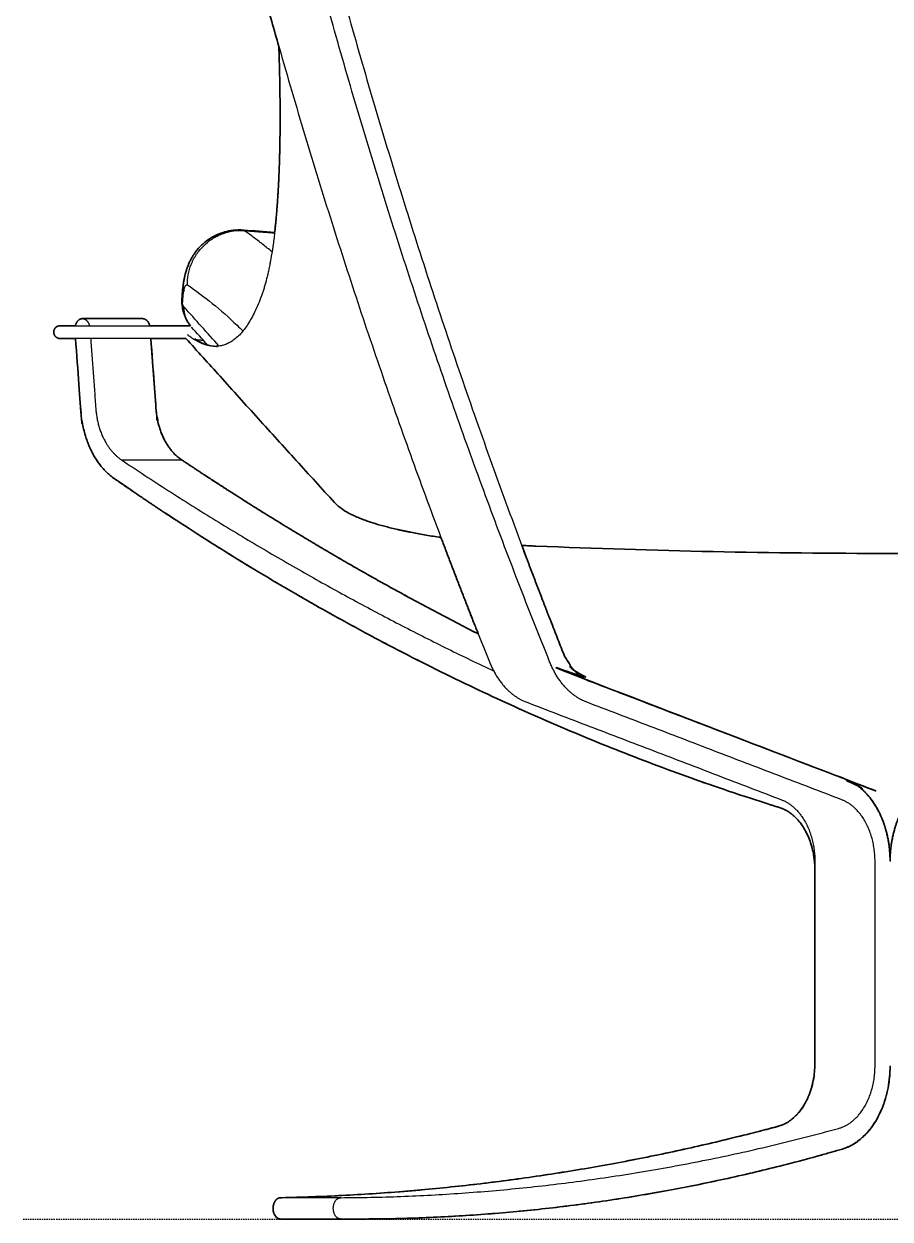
# Model space of a CAD drawing. Header units: millimetres. Extents: x 0 to 1845, y -1231 to 1016.
# Drawn here: x 0 to 407, y -1231 to -670 of the extents above; entities that cross this region are included whole.
import ezdxf

# ---------------------------------------------------------------- set-up
doc = ezdxf.new("R2010")
doc.units = ezdxf.units.MM
doc.linetypes.add('Dots', pattern=[1, 0, -1])
doc.layers.add('Blocks', color=7, linetype='Continuous')
for name, color, linetype, lineweight, true_color in [('Blocks$Inner', 7, 'Continuous', 25, 0x007f00), ('Blocks$Outline', 7, 'Continuous', 35, 0xff3f3f), ('Groud', 7, 'Dots', 25, 0x243775)]:
    doc.layers.add(name, color=color, linetype=linetype, lineweight=lineweight, true_color=true_color)

# ---------------------------------------------------------------- blocks, each defined once
blk = doc.blocks.new('Falcon Lounge Chair Back')
at = {"layer": 'Blocks$Inner'}
for points, weights in [([(68.06, 955.6), (124.45, 591.81), (253.07, 266.84)], [0.998740521402, 0.941171351182, 0.906429337483]), ([(32.87, 953.73), (87.65, 587.22), (218.77, 261.72)], [0.903060805083, 0.938317354638, 0.998681745094]), ([(247.05, 261.72), (115.93, 587.22), (61.15, 953.73)], [0.998681745094, 0.938317354638, 0.903060805083]), ([(103.45, 464.36), (110.63, 463.8), (117.81, 463.26)], [1, 0.999962762486, 0.999929059373]), ([(111.95, 434.62), (103.18, 409.96), (89.96, 409.96)], [0.877582280097, 0.858301132808, 0.85449147207]), ([(27.51, 422.98), (30.01, 422.98), (30.84, 419.65)], [1, 0.786279369451, 0.927299150688]), ([(55.79, 422.98), (58.29, 422.98), (59.13, 419.65)], [1, 0.786279369452, 0.927299150688]), ([(89.96, 409.96), (83.84, 409.96), (76.9, 415.34)], [0.85449147207, 0.852737156229, 0.854263604528]), ([(80.28, 413.65), (85.92, 409.96), (90.99, 409.96)], [0.853835715211, 0.85303876112, 0.85449147207]), ([(81.4, 413.11), (82.83, 412.99), (84.27, 412.87)], [0.967912390037, 0.968043294422, 0.968174348651]), ([(42.42, 347.88), (28.35, 357.64), (26.75, 379.69)], [1, 0.874722035507, 1]), ([(33.78, 380.7), (35.01, 363.88), (45.82, 356.65)], [1, 0.871120540027, 1]), ([(74.1, 356.65), (63.29, 363.88), (62.07, 380.7)], [1, 0.871120540027, 1]), ([(45.82, 356.65), (131.17, 299.62), (220.74, 257.48)], [0.925772739511, 0.942280954807, 0.962562690306]), ([(213.52, 274.85), (142.42, 311), (74.1, 356.65)], [0.954505653317, 0.938939025718, 0.925772739511]), ([(355.01, 193.31), (192.14, 243.98), (42.42, 347.88)], [0.917915581572, 0.949301655288, 0.995993075332]), ([(253.07, 266.84), (257.43, 255.83), (266.05, 252.53)], [1, 0.921756045779, 1]), ([(218.77, 261.72), (224.59, 247.26), (235.95, 242.91)], [1, 0.923265466734, 1]), ([(264.24, 242.91), (252.88, 247.26), (247.05, 261.72)], [1, 0.923265466734, 1]), ([(386.12, 206.61), (407.02, 198.62), (407.02, 168)], [1, 0.794050295972, 1]), ([(356, 196.96), (371.67, 190.96), (371.67, 168)], [1, 0.794130039657, 1]), ([(399.95, 168), (399.95, 190.96), (384.28, 196.96)], [1, 0.794130039657, 1]), ([(371.67, 164.01), (371.67, 188.12), (355.01, 193.31)], [1, 0.779377256834, 1]), ([(354.39, 43.53), (371.67, 48.15), (371.67, 73.01)], [1, 0.770006991575, 1]), ([(382.79, 42.55), (399.95, 47.27), (399.95, 72)], [1, 0.771658132522, 1]), ([(407.02, 72), (407.02, 39.39), (384.44, 32.82)], [1, 0.775111628207, 1]), ([(121.02, 10.01), (238.72, 12.59), (354.39, 43.53)], [0.93630332333, 0.962034366869, 0.995766463456]), ([(148.91, 10.01), (266.93, 10.68), (382.79, 42.55)], [0.995363824119, 0.958522856016, 0.931252812259]), ([(384.44, 32.82), (271.58, -0.03), (156.35, -0.03)], [0.994871960185, 0.955285131955, 0.926787553877]), ([(121.16, 10.01), (120.89, 10.01), (120.63, 10.01)], [0.995189383546, 0.995276576994, 0.995363824119]), ([(135.52, 0), (131.79, -0.03), (128.07, -0.03)], [0.928587929659, 0.927682276231, 0.926787553877]), ([(156.35, -0.03), (152.63, -0.03), (148.9, 0)], [0.926787553877, 0.925894555727, 0.925012446562]), ([(128.07, -0.03), (124.34, -0.03), (120.62, 0)], [0.926787553877, 0.925894555727, 0.925012446562])]:
    blk.add_rational_spline(points, weights, degree=2, dxfattribs=at)
for points, weights, degree, knots in [([(119.78, 550.86), (120.39, 533.25), (120.39, 517.67), (120.39, 458.32), (111.95, 434.62)], [0.955208678214, 0.975565980928, 1, 0.912874123863, 0.877582280097], 2, [3.0105522, 3.0105522, 3.0105522, 3.1415927, 3.1415927, 3.6088517, 3.6088517, 3.6088517]), ([(24.18, 419.65), (24.41, 420.59), (24.88, 421.33), (25.94, 422.98), (27.51, 422.98)], [0.957015195813, 0.959343495353, 1, 0.913747520111, 1], 2, [2.211708, 2.211708, 2.211708, 4.18382, 4.18382, 8.367639, 8.367639, 8.367639]), ([(14.01, 416.65), (14.01, 417.43), (14.3, 418.18), (14.89, 418.77), (15.18, 419.06), (15.52, 419.29), (16.09, 419.51), (16.27, 419.56), (16.52, 419.61), (16.59, 419.62), (16.77, 419.64), (16.89, 419.65), (17.01, 419.65)], [1.17157287525, 1.05719095842, 1, 1, 1, 1, 1, 1, 1, 1, 1, 1, 1], 3, [637.738961, 637.738961, 637.738961, 637.738961, 640.156193, 640.156193, 640.156193, 641.390991, 641.390991, 641.975463, 641.975463, 642.162993, 642.162993, 642.522099, 642.522099, 642.522099, 642.522099]), ([(17.01, 413.65), (17.01, 413.65), (16.99, 413.65), (16.98, 413.65), (16.97, 413.65), (16.95, 413.65), (16.93, 413.65), (16.89, 413.65), (16.86, 413.65), (16.77, 413.66), (16.71, 413.66), (16.59, 413.68), (16.52, 413.69), (16.27, 413.73), (16.09, 413.79), (15.52, 414.01), (15.18, 414.24), (14.89, 414.53), (14.3, 415.11), (14.01, 415.87), (14.01, 416.65)], [1, 1, 1, 1, 1, 1, 1, 1, 1, 1, 1, 1, 1, 1, 1, 1, 1, 1, 1, 1.05719095842, 1.17157287525], 3, [632.956024, 632.956024, 632.956024, 632.956024, 632.956025, 632.956025, 632.978626, 632.978626, 633.023827, 633.023827, 633.114235, 633.114235, 633.299251, 633.299251, 633.488246, 633.488246, 634.077284, 634.077284, 635.321729, 635.321729, 635.321729, 637.738961, 637.738961, 637.738961, 637.738961]), ([(17.01, 419.65), (17.01, 419.65), (17.03, 419.65), (17.27, 419.65), (19.74, 419.65)], [0.854594264932, 0.853553390593, 0.853553390593, 0.853553390593, 0.972871408709], 2, [642.522099, 642.522099, 642.522099, 643.1724, 643.1724, 650.134953, 650.134953, 650.134953]), ([(47.17, 419.65), (49.82, 419.65), (53.57, 419.65), (57.32, 419.65), (59.97, 419.65)], [1, 0.853553390593, 0.853553390593, 0.853553390593, 1], 2, [688.926098, 688.926098, 688.926098, 696.426, 696.426, 703.925902, 703.925902, 703.925902]), ([(19.74, 413.65), (17.27, 413.65), (17.03, 413.65), (17.01, 413.65), (17.01, 413.65)], [0.972871408709, 0.853553390593, 0.853553390593, 0.853553390593, 0.854594264932], 2, [625.34317, 625.34317, 625.34317, 632.305723, 632.305723, 632.956024, 632.956024, 632.956024]), ([(59.97, 413.65), (57.32, 413.65), (53.57, 413.65), (49.82, 413.65), (47.17, 413.65)], [1, 0.853553390593, 0.853553390593, 0.853553390593, 1], 2, [571.552221, 571.552221, 571.552221, 579.052123, 579.052123, 586.552025, 586.552025, 586.552025]), ([(120.62, 0), (117.13, 0.01), (117.09, 4.94), (117.06, 8.3), (119.25, 9.61)], [0.995570435116, 0.710487008767, 1, 0.782401369785, 0.88939571379], 2, [216.749539, 216.749539, 216.749539, 224.525581, 224.525581, 230.370073, 230.370073, 230.370073]), ([(120.63, 10.01), (117.11, 9.99), (117.1, 5.01), (117.1, 0.03), (120.62, 0)], [1, 0.708985623672, 1, 0.708985623672, 1], 2, [1189.060376, 1189.060376, 1189.060376, 1196.892838, 1196.892838, 1204.725301, 1204.725301, 1204.725301]), ([(148.9, 0), (145.38, 0.03), (145.39, 5.01), (145.39, 9.99), (148.91, 10.01)], [1, 0.708985623672, 1, 0.708985623672, 1], 2, [390.040277, 390.040277, 390.040277, 397.872739, 397.872739, 405.705201, 405.705201, 405.705201])]:
    blk.add_rational_spline(points, weights, degree=degree, knots=knots, dxfattribs=at)
for points, knots in [([(74.26, 432.27), (74.27, 432.33), (74.27, 432.4), (74.27, 432.46), (74.29, 432.7), (74.3, 432.93), (74.31, 433.17), (74.34, 433.64), (74.37, 434.1), (74.4, 434.57), (74.42, 434.81), (74.44, 435.06), (74.46, 435.3), (74.48, 435.55), (74.5, 435.79), (74.53, 436.03), (74.54, 436.16), (74.55, 436.28), (74.56, 436.4), (74.57, 436.53), (74.59, 436.65), (74.6, 436.77), (74.61, 436.9), (74.63, 437.02), (74.64, 437.14), (74.65, 437.27), (74.67, 437.39), (74.68, 437.52), (74.74, 438.02), (74.8, 438.51), (74.87, 439), (74.94, 439.51), (75.02, 440.02), (75.11, 440.52), (75.15, 440.78), (75.2, 441.04), (75.25, 441.3), (75.3, 441.57), (75.35, 441.84), (75.41, 442.11), (75.44, 442.25), (75.47, 442.39), (75.5, 442.52), (75.53, 442.67), (75.56, 442.81), (75.59, 442.95), (75.62, 443.09), (75.66, 443.24), (75.69, 443.38), (75.73, 443.53), (75.76, 443.68), (75.8, 443.83), (75.96, 444.47), (76.14, 445.1), (76.34, 445.74), (76.48, 446.19), (76.63, 446.63), (76.79, 447.07), (76.9, 447.37), (77.02, 447.67), (77.14, 447.97), (77.31, 448.41), (77.5, 448.84), (77.7, 449.28), (77.93, 449.78), (78.18, 450.28), (78.44, 450.78), (78.75, 451.36), (79.08, 451.93), (79.43, 452.5), (79.47, 452.55), (79.5, 452.61), (79.59, 452.75), (79.66, 452.85), (79.73, 452.96), (80.06, 453.47), (80.42, 453.98), (80.8, 454.47), (81.63, 455.57), (82.56, 456.61), (83.57, 457.58), (84.18, 458.15), (84.81, 458.71), (85.48, 459.23), (86.33, 459.9), (87.23, 460.51), (88.17, 461.07), (89.75, 462.01), (91.45, 462.79), (93.21, 463.37), (93.49, 463.46), (93.78, 463.55), (94.15, 463.66), (94.23, 463.68), (94.31, 463.71), (95.62, 464.07), (96.96, 464.34), (99.92, 464.67), (101.56, 464.71), (103.17, 464.58)], [1.096671, 1.096671, 1.096671, 1.096671, 1.303639, 1.303639, 1.303639, 2.052002, 2.052002, 2.052002, 3.561987, 3.561987, 3.561987, 4.365711, 4.365711, 4.365711, 5.180106, 5.180106, 5.180106, 5.592104, 5.592104, 5.592104, 6.007825, 6.007825, 6.007825, 6.427004, 6.427004, 6.427004, 6.848367, 6.848367, 6.848367, 8.557321, 8.557321, 8.557321, 10.327244, 10.327244, 10.327244, 11.246896, 11.246896, 11.246896, 12.198424, 12.198424, 12.198424, 12.688509, 12.688509, 12.688509, 13.190034, 13.190034, 13.190034, 13.704151, 13.704151, 13.704151, 14.230536, 14.230536, 14.230536, 16.482346, 16.482346, 16.482346, 18.038447, 18.038447, 18.038447, 19.088944, 19.088944, 19.088944, 20.620613, 20.620613, 20.620613, 22.382645, 22.382645, 22.382645, 24.449763, 24.449763, 24.449763, 24.621222, 24.621222, 25.014662, 25.014662, 25.014662, 26.925417, 26.925417, 26.925417, 31.166814, 31.166814, 31.166814, 33.721239, 33.721239, 33.721239, 37.017438, 37.017438, 37.017438, 42.612357, 42.612357, 42.612357, 43.512909, 43.512909, 43.773614, 43.773614, 43.773614, 47.880762, 47.880762, 52.779129, 52.779129, 52.779129, 52.779129]), ([(76.81, 438.85), (76.78, 441.9), (77.61, 446.92), (80.96, 453.31), (84.52, 457.56), (88.91, 460.93), (95.41, 463.98), (100.42, 464.55), (103.45, 464.36)], [-1, -1, -1, -1, -0.75, -0.625, -0.5, -0.375, -0.25, 0, 0, 0, 0]), ([(116.6, 454.33), (115.12, 455.57), (112.19, 457.96), (107.8, 461.3), (104.9, 463.37), (103.45, 464.36)], [-0.3575475, -0.3575475, -0.3575475, -0.3575475, -0.2368835, -0.1184418, 0, 0, 0, 0]), ([(76.81, 438.85), (84.6, 433.59), (93.31, 426.51), (102.03, 418.1), (102.95, 417.2)], [1, 1, 1, 1, 1.3333333, 1.3727558, 1.3727558, 1.3727558, 1.3727558]), ([(75.24, 436.25), (75.06, 435.79), (74.9, 435.35), (74.56, 434.26), (74.42, 433.63), (74.3, 432.78), (74.28, 432.52), (74.26, 432.27)], [-0.2280248, -0.2280248, -0.2280248, -0.2280248, -0.1875568, -0.1875568, -0.1250279, -0.1250279, -0.0967371, -0.0967371, -0.0967371, -0.0967371]), ([(74.91, 426.36), (74.79, 426.8), (74.68, 427.25), (74.59, 427.7), (74.51, 428.12), (74.44, 428.55), (74.39, 428.98), (74.34, 429.37), (74.3, 429.77), (74.27, 430.17), (74.25, 430.54), (74.24, 430.91), (74.24, 431.28), (74.24, 431.46), (74.24, 431.63), (74.24, 431.8), (74.25, 431.95), (74.25, 432.1), (74.26, 432.24)], [9.243612, 9.243612, 9.243612, 9.243612, 10.658891, 10.658891, 10.658891, 11.985126, 11.985126, 11.985126, 13.219646, 13.219646, 13.219646, 14.365479, 14.365479, 14.365479, 14.908356, 14.908356, 14.908356, 15.363511, 15.363511, 15.363511, 15.363511]), ([(74.56, 430), (74.39, 430.47), (74.3, 430.97), (74.25, 431.75), (74.25, 432.01), (74.26, 432.27)], [0.00000004, 0.00000004, 0.00000004, 0.00000004, 0.06059461, 0.06059461, 0.08909007, 0.08909007, 0.08909007, 0.08909007]), ([(78.24, 419.65), (77.34, 420.79), (75.7, 423.73), (75.19, 426.87), (75.2, 428.54)], [729.7639355, 729.7639355, 729.7639355, 729.7639355, 729.9562788, 730.2062788, 730.2062788, 730.2062788, 730.2062788]), ([(75.91, 424.01), (75.64, 424.47), (75.42, 424.94), (75.11, 425.73), (75, 426.04), (74.91, 426.36)], [-0.3283436, -0.3283436, -0.3283436, -0.3283436, -0.25, -0.25, -0.1986332, -0.1986332, -0.1986332, -0.1986332]), ([(78.23, 419.65), (78.04, 419.89), (77.86, 420.13), (77.68, 420.38), (77.4, 420.78), (77.14, 421.19), (76.89, 421.61), (76.69, 421.95), (76.5, 422.3), (76.33, 422.65), (76.18, 422.95), (76.04, 423.24), (75.91, 423.54), (75.79, 423.8), (75.69, 424.06), (75.59, 424.33), (75.57, 424.36), (75.56, 424.4), (75.54, 424.44), (75.47, 424.64), (75.39, 424.84), (75.32, 425.04), (75.25, 425.27), (75.17, 425.49), (75.1, 425.72), (75.04, 425.93), (74.97, 426.14), (74.91, 426.36)], [0.933713, 0.933713, 0.933713, 0.933713, 1.886553, 1.886553, 1.886553, 3.419002, 3.419002, 3.419002, 4.689404, 4.689404, 4.689404, 5.774646, 5.774646, 5.774646, 6.737195, 6.737195, 6.737195, 6.877854, 6.877854, 6.877854, 7.62066, 7.62066, 7.62066, 8.451353, 8.451353, 8.451353, 9.243612, 9.243612, 9.243612, 9.243612]), ([(145.94, 336.62), (139.97, 343.16), (133.99, 349.73), (128.01, 356.31), (122.04, 362.88), (116.07, 369.46), (110.09, 376.06), (104.12, 382.65), (98.15, 389.26), (92.17, 395.88), (86.84, 401.79), (81.5, 407.71), (76.16, 413.65)], [128.877696, 128.877696, 128.877696, 128.877696, 236.819496, 236.819496, 236.819496, 344.66152, 344.66152, 344.66152, 452.401534, 452.401534, 452.401534, 548.657163, 548.657163, 548.657163, 548.657163]), ([(195.98, 320.17), (195.64, 320.22), (195.29, 320.27), (194.95, 320.32), (192.64, 320.67), (190.38, 321.03), (188.18, 321.41), (185.97, 321.8), (183.82, 322.2), (181.74, 322.61), (181.22, 322.71), (180.7, 322.82), (180.18, 322.92), (179.67, 323.03), (179.15, 323.14), (178.65, 323.24), (178.14, 323.35), (177.64, 323.46), (177.14, 323.57), (176.64, 323.68), (176.15, 323.79), (175.67, 323.9), (174.7, 324.12), (173.74, 324.35), (172.81, 324.58), (171.88, 324.81), (170.97, 325.04), (170.08, 325.27), (168.3, 325.74), (166.6, 326.22), (164.98, 326.72), (163.56, 327.16), (162.21, 327.6), (160.93, 328.05), (160.71, 328.13), (160.51, 328.2), (160.34, 328.26), (159.97, 328.4), (159.6, 328.53), (159.25, 328.67), (158.89, 328.8), (158.53, 328.94), (158.18, 329.08), (157.83, 329.22), (157.49, 329.36), (157.15, 329.5), (156.81, 329.64), (156.48, 329.78), (156.15, 329.93), (155.49, 330.21), (154.86, 330.51), (154.24, 330.81), (153.61, 331.11), (153.01, 331.42), (152.42, 331.74), (151.24, 332.39), (150.1, 333.1), (149.04, 333.87), (148.43, 334.31), (147.84, 334.79), (147.27, 335.3), (146.82, 335.71), (146.37, 336.14), (145.94, 336.62)], [46.801793, 46.801793, 46.801793, 46.801793, 47.964692, 47.964692, 47.964692, 55.874064, 55.874064, 55.874064, 63.818227, 63.818227, 63.818227, 65.817264, 65.817264, 65.817264, 67.823158, 67.823158, 67.823158, 69.829066, 69.829066, 69.829066, 71.829429, 71.829429, 71.829429, 75.818237, 75.818237, 75.818237, 79.798238, 79.798238, 79.798238, 87.768993, 87.768993, 87.768993, 94.742709, 94.742709, 94.742709, 95.812921, 95.812921, 95.812921, 97.844391, 97.844391, 97.844391, 99.878896, 99.878896, 99.878896, 101.910148, 101.910148, 101.910148, 103.939767, 103.939767, 103.939767, 108.000715, 108.000715, 108.000715, 112.075045, 112.075045, 112.075045, 120.330877, 120.330877, 120.330877, 125.087807, 125.087807, 125.087807, 128.877696, 128.877696, 128.877696, 128.877696]), ([(240.61, 316.12), (239.28, 316.17), (237.95, 316.23), (236.62, 316.3), (235.73, 316.34), (234.84, 316.39), (233.96, 316.44)], [682.721093, 682.721093, 682.721093, 682.721093, 686.709009, 686.709009, 686.709009, 689.381502, 689.381502, 689.381502, 689.381502]), ([(573.55, 316.12), (545.82, 314.97), (518.08, 314.11), (490.33, 313.54), (462.58, 312.97), (434.83, 312.68), (407.08, 312.68), (379.32, 312.68), (351.57, 312.97), (323.82, 313.54), (296.07, 314.11), (268.33, 314.97), (240.61, 316.12)], [129.103172, 129.103172, 129.103172, 129.103172, 212.365487, 212.365487, 212.365487, 295.62731, 295.62731, 295.62731, 378.889132, 378.889132, 378.889132, 462.151447, 462.151447, 462.151447, 462.151447])]:
    blk.add_open_spline(points, degree=3, knots=knots, dxfattribs=at)
for points, degree in [([(103.17, 464.58), (108.06, 464.2), (112.95, 463.83), (117.83, 463.46)], 3), ([(103.45, 464.36), (103.36, 464.5), (103.27, 464.57), (103.17, 464.58)], 3), ([(74.56, 430), (74.73, 433.17), (75.27, 437.82), (76.23, 439.07), (76.81, 438.85)], 3), ([(74.26, 432.27), (74.27, 432.57), (74.31, 432.87), (74.35, 433.19)], 3), ([(74.56, 430), (74.33, 430.66), (74.22, 431.41), (74.26, 432.27)], 3), ([(74.91, 426.36), (74.57, 427.58), (74.47, 428.82), (74.56, 430)], 3), ([(75.2, 428.54), (75.09, 428.66), (74.87, 429.03), (74.66, 429.64), (74.56, 430)], 3), ([(91.73, 410.08), (86.22, 416.22), (80.71, 422.37), (75.2, 428.54)], 3), ([(27.51, 422.98), (55.79, 422.98)], 1), ([(19.74, 419.65), (47.17, 419.65)], 1), ([(59.97, 419.65), (78.24, 419.65)], 1), ([(86.15, 410.76), (83.71, 413.49), (81.26, 416.22), (78.82, 418.96)], 3), ([(47.17, 413.65), (19.74, 413.65)], 1), ([(26.75, 379.69), (24.27, 413.65)], 1), ([(31.38, 413.65), (33.78, 380.7)], 1), ([(62.07, 380.7), (59.66, 413.65)], 1), ([(76.16, 413.65), (59.97, 413.65)], 1), ([(81.08, 413.14), (81.18, 413.13), (81.29, 413.12), (81.4, 413.11)], 3), ([(81.4, 413.11), (81.5, 413), (81.6, 412.89), (81.7, 412.78)], 3), ([(90.99, 409.96), (89.96, 409.96)], 1), ([(45.82, 356.65), (74.1, 356.65)], 1), ([(233.9, 316.59), (236.13, 316.47), (238.36, 316.36), (240.59, 316.27)], 3), ([(240.59, 316.27), (268.32, 315.13), (323.81, 313.41), (407.08, 312.55), (490.34, 313.41), (545.83, 315.13), (573.56, 316.27)], 3), ([(240.63, 316.27), (240.62, 316.17), (240.61, 316.12), (240.61, 316.12)], 3), ([(266.05, 252.53), (386.12, 206.61)], 1), ([(235.95, 242.91), (356, 196.96)], 1), ([(384.28, 196.96), (264.24, 242.91)], 1), ([(371.67, 168), (371.67, 72)], 1), ([(399.95, 72), (399.95, 168)], 1), ([(148.91, 10.01), (120.63, 10.01)], 1), ([(120.62, 0), (135.52, 0)], 1), ([(156.35, -0.03), (128.07, -0.03)], 1)]:
    blk.add_open_spline(points, degree=degree, dxfattribs=at)
at = {"layer": 'Blocks$Outline'}
for points, weights, degree in [([(32.87, 953.73), (63.78, 746.88), (119.78, 550.86)], [0.903060805083, 0.922625752952, 0.949922617123], 2), ([(59.66, 413.65), (59.77, 413.65), (59.87, 413.65), (59.97, 413.65)], [0.981502653377, 0.987460377653, 0.993626159861, 1], 3), ([(195.98, 320.17), (204.58, 297.38), (213.52, 274.85)], [0.987521859051, 0.991748672946, 0.99610884625], 2), ([(128.07, -0.03), (128.69, -0.03), (129.31, -0.03)], [0.926787553877, 0.926936708063, 0.927086166028], 2)]:
    blk.add_rational_spline(points, weights, degree=degree, dxfattribs=at)
for points, weights, degree, knots in [([(119.78, 550.86), (120.39, 533.25), (120.39, 517.67), (120.39, 485.58), (117.83, 463.46)], [0.955208678214, 0.975565980928, 1, 0.950923793186, 0.918293676076], 2, [3.0105522, 3.0105522, 3.0105522, 3.1415927, 3.1415927, 3.40479, 3.40479, 3.40479]), ([(27.57, 422.98), (27.54, 422.98), (27.51, 422.98), (25.94, 422.98), (24.88, 421.33), (24.41, 420.59), (24.18, 419.65)], [0.993408821364, 0.996661120515, 1, 0.913747520111, 1, 0.959343495353, 0.957015195813], 2, [-8.462824, -8.462824, -8.462824, -8.367653, -8.367653, -4.183824, -4.183824, -2.211708, -2.211708, -2.211708]), ([(59.13, 419.65), (58.29, 422.98), (55.79, 422.98), (41.68, 422.98), (27.57, 422.98)], [0.927299150688, 0.786279369452, 1, 1, 1], 2, [-51.33187, -51.33187, -51.33187, -45.240016, -45.240016, -5.327165, -5.327165, -5.327165]), ([(19.69, 419.65), (18.15, 419.65), (17.19, 419.65), (17.03, 419.65), (17.02, 419.65), (17.01, 419.65), (17.01, 419.65), (16.89, 419.65), (16.77, 419.64), (16.59, 419.62), (16.52, 419.61), (16.27, 419.56), (16.09, 419.51), (15.52, 419.29), (15.18, 419.06), (14.89, 418.77), (14.3, 418.18), (14.01, 417.43), (14.01, 416.65)], [1.1353673954, 1.04431048189, 0.99878202513, 0.99878202513, 0.99878202513, 0.999188016753, 1, 1, 1, 1, 1, 1, 1, 1, 1, 1, 1, 1.05719095842, 1.17157287525], 3, [-17.10286, -17.10286, -17.10286, -17.10286, -10.216376, -10.216376, -10.216376, -9.566075, -9.566075, -9.566075, -9.206969, -9.206969, -9.019439, -9.019439, -8.434967, -8.434967, -7.200169, -7.200169, -7.200169, -4.782937, -4.782937, -4.782937, -4.782937]), ([(14.01, 416.65), (14.01, 415.87), (14.3, 415.11), (14.89, 414.53), (15.18, 414.24), (15.52, 414.01), (16.09, 413.79), (16.27, 413.73), (16.52, 413.69), (16.59, 413.68), (16.71, 413.66), (16.77, 413.66), (16.86, 413.65), (16.89, 413.65), (16.93, 413.65), (16.95, 413.65), (16.97, 413.65), (16.98, 413.65), (16.99, 413.65), (17.01, 413.65), (17.01, 413.65), (17.01, 413.65), (17.02, 413.65), (17.03, 413.65), (17.19, 413.65), (18.17, 413.65), (19.74, 413.65)], [1.00007859381, 0.902439847672, 0.853620474604, 0.853620474604, 0.853620474604, 0.853620474604, 0.853620474604, 0.853620474604, 0.853620474604, 0.853620474604, 0.853620474604, 0.853620474604, 0.853620474604, 0.853620474604, 0.853620474604, 0.853620474604, 0.853620474604, 0.853620474604, 0.853620474604, 0.853620474604, 0.853620474604, 0.852927349079, 0.852580786317, 0.852580786317, 0.852580786317, 0.892308138985, 0.971762844321], 3, [24.971839, 24.971839, 24.971839, 24.971839, 27.389071, 27.389071, 27.389071, 28.633516, 28.633516, 29.222554, 29.222554, 29.411549, 29.411549, 29.596565, 29.596565, 29.686973, 29.686973, 29.732174, 29.732174, 29.754775, 29.754775, 29.754776, 29.754776, 29.754776, 30.405077, 30.405077, 30.405077, 37.367629, 37.367629, 37.367629, 37.367629]), ([(24.18, 419.65), (21.96, 419.65), (19.74, 419.65), (19.71, 419.65), (19.69, 419.65)], [1, 1, 1, 0.995424663436, 0.990992271149], 2, [-49.080875, -49.080875, -49.080875, -42.801958, -42.801958, -42.794147, -42.794147, -42.794147]), ([(60.02, 419.65), (60, 419.65), (59.98, 419.65), (59.97, 419.65), (59.71, 419.65), (59.43, 419.65), (59.13, 419.65)], [0.990992274034, 0.993947201295, 0.996949776617, 1, 0.983265807296, 0.967965754343, 0.954099841143], 3, [572.544409, 572.544409, 572.544409, 572.544409, 572.552219, 572.552219, 572.552219, 573.837722, 573.837722, 573.837722, 573.837722]), ([(24.27, 413.65), (25.51, 396.67), (26.75, 379.69), (28.35, 357.64), (42.42, 347.88), (192.14, 243.98), (355.01, 193.31), (371.67, 188.12), (371.67, 164.01)], [1.08505955812, 1.08505955812, 1.08505955812, 0.949125505325, 1.08505955812, 1.03419276712, 1, 0.779377256834, 1], 2, [-550.648721, -550.648721, -550.648721, -550.536704, -550.536704, -510.061954, -510.061954, -40.627502, -40.627502, 0, 0, 0]), ([(213.52, 274.85), (142.42, 311), (74.1, 356.65), (63.29, 363.88), (62.07, 380.7), (60.87, 397.17), (59.66, 413.65)], [0.954505653317, 0.938939025718, 0.925772739511, 0.806459648785, 0.925772739511, 0.925772739511, 0.925772739511], 2, [257.606261, 257.606261, 257.606261, 466.904465, 466.904465, 497.703471, 497.703471, 497.812151, 497.812151, 497.812151]), ([(407.02, 168.19), (406.92, 198.66), (386.12, 206.61), (326.08, 229.57), (266.05, 252.53), (257.43, 255.83), (253.07, 266.84), (243.32, 291.49), (233.96, 316.44)], [0.906117858303, 0.721388262827, 0.907572405504, 0.907572405504, 0.907572405504, 0.836560351755, 0.907572405504, 0.910120571558, 0.912791382647], 2, [-855.501521, -855.501521, -855.501521, -803.437472, -803.437472, -802.860343, -802.860343, -778.967661, -778.967661, -724.80063, -724.80063, -724.80063]), ([(580.08, 316.43), (570.72, 291.48), (560.97, 266.84), (556.61, 255.83), (548, 252.53), (487.96, 229.57), (427.92, 206.61), (407.12, 198.66), (407.02, 168.19)], [0.778433660644, 0.7819457765, 0.785573108279, 0.724106761957, 0.785573108279, 0.785573108279, 0.785573108279, 0.624416545657, 0.784314072633], 2, [-1731.052848, -1731.052848, -1731.052848, -1671.818584, -1671.818584, -1647.925902, -1647.925902, -1647.348772, -1647.348772, -1595.284726, -1595.284726, -1595.284726]), ([(371.67, 73.01), (371.67, 48.15), (354.39, 43.53), (238.8, 12.61), (121.16, 10.01)], [1.06361618177, 0.818991896318, 1.06361618177, 1.02760762984, 1.00013488031], 2, [-374.430553, -374.430553, -374.430553, -332.9139, -332.9139, -0.946459, -0.946459, -0.946459]), ([(155.42, -0.03), (155.89, -0.03), (156.35, -0.03), (271.58, -0.03), (384.44, 32.82), (406.91, 39.36), (407.02, 71.8)], [0.931340425338, 0.931452454418, 0.931564654516, 0.960209122566, 1, 0.775990087684, 0.998249943927], 2, [-381.1253, -381.1253, -381.1253, -379.851733, -379.851733, -54.712366, -54.712366, -0.213718, -0.213718, -0.213718]), ([(119.25, 9.61), (117.06, 8.3), (117.09, 4.94), (117.13, 0.01), (120.62, 0), (124.34, -0.03), (128.07, -0.03)], [0.826352887291, 0.726960889998, 0.929128079676, 0.660133430091, 0.925012446562, 0.925894555727, 0.926787553877], 2, [-230.370073, -230.370073, -230.370073, -224.525795, -224.525795, -216.74966, -216.74966, -206.560994, -206.560994, -206.560994]), ([(121.16, 10.01), (120.89, 10.01), (120.63, 10.01), (119.91, 10), (119.25, 9.61), (119.25, 9.61)], [1.06724779101, 1.06734127827, 1.06743482306, 0.985331822712, 0.946623797084, 0.946618521609], 2, [1188.272306, 1188.272306, 1188.272306, 1189.060454, 1189.060454, 1191.130807, 1191.131089, 1191.131089, 1191.131089])]:
    blk.add_rational_spline(points, weights, degree=degree, knots=knots, dxfattribs=at)
for points, knots in [([(117.83, 463.46), (112.95, 463.83), (108.06, 464.2), (103.17, 464.58), (103.17, 464.58), (101.56, 464.71), (99.92, 464.67), (96.96, 464.34), (95.62, 464.07), (94.31, 463.71), (94.23, 463.68), (94.15, 463.66), (93.78, 463.55), (93.49, 463.46), (93.21, 463.37), (91.45, 462.79), (89.75, 462.01), (88.17, 461.07), (87.23, 460.51), (86.33, 459.9), (85.48, 459.23), (84.81, 458.71), (84.18, 458.15), (83.57, 457.58), (82.56, 456.61), (81.63, 455.57), (80.8, 454.47), (80.42, 453.98), (80.06, 453.47), (79.73, 452.96), (79.66, 452.85), (79.59, 452.75), (79.5, 452.61), (79.47, 452.55), (79.43, 452.5), (79.08, 451.93), (78.75, 451.36), (78.44, 450.78), (78.18, 450.28), (77.93, 449.78), (77.7, 449.28), (77.5, 448.84), (77.31, 448.41), (77.14, 447.97), (77.02, 447.67), (76.9, 447.37), (76.79, 447.07), (76.63, 446.63), (76.48, 446.19), (76.34, 445.74), (76.14, 445.1), (75.96, 444.47), (75.8, 443.83), (75.76, 443.68), (75.73, 443.53), (75.69, 443.38), (75.66, 443.24), (75.62, 443.09), (75.59, 442.95), (75.56, 442.81), (75.53, 442.67), (75.5, 442.52), (75.47, 442.39), (75.44, 442.25), (75.41, 442.11), (75.35, 441.84), (75.3, 441.57), (75.25, 441.3), (75.2, 441.04), (75.15, 440.78), (75.11, 440.52), (75.02, 440.02), (74.94, 439.51), (74.87, 439), (74.8, 438.51), (74.74, 438.02), (74.68, 437.52), (74.67, 437.39), (74.65, 437.27), (74.64, 437.14), (74.63, 437.02), (74.61, 436.9), (74.6, 436.77), (74.59, 436.65), (74.57, 436.53), (74.56, 436.4), (74.55, 436.28), (74.54, 436.16), (74.53, 436.03), (74.5, 435.79), (74.48, 435.55), (74.46, 435.3), (74.44, 435.06), (74.42, 434.81), (74.4, 434.57), (74.37, 434.1), (74.34, 433.64), (74.31, 433.17), (74.3, 432.96), (74.29, 432.76), (74.28, 432.55)], [-67.544074, -67.544074, -67.544074, -67.544074, -52.779229, -52.779129, -52.779129, -52.779129, -47.880762, -47.880762, -43.773614, -43.773614, -43.773614, -43.512909, -43.512909, -42.612357, -42.612357, -42.612357, -37.017438, -37.017438, -37.017438, -33.721239, -33.721239, -33.721239, -31.166814, -31.166814, -31.166814, -26.925417, -26.925417, -26.925417, -25.014662, -25.014662, -25.014662, -24.621222, -24.621222, -24.449763, -24.449763, -24.449763, -22.382645, -22.382645, -22.382645, -20.620613, -20.620613, -20.620613, -19.088944, -19.088944, -19.088944, -18.038447, -18.038447, -18.038447, -16.482346, -16.482346, -16.482346, -14.230536, -14.230536, -14.230536, -13.704151, -13.704151, -13.704151, -13.190034, -13.190034, -13.190034, -12.688509, -12.688509, -12.688509, -12.198424, -12.198424, -12.198424, -11.246896, -11.246896, -11.246896, -10.327244, -10.327244, -10.327244, -8.557321, -8.557321, -8.557321, -6.848367, -6.848367, -6.848367, -6.427004, -6.427004, -6.427004, -6.007825, -6.007825, -6.007825, -5.592104, -5.592104, -5.592104, -5.180106, -5.180106, -5.180106, -4.365711, -4.365711, -4.365711, -3.561987, -3.561987, -3.561987, -2.052002, -2.052002, -2.052002, -1.400763, -1.400763, -1.400763, -1.400763]), ([(74.28, 432.55), (74.27, 432.46), (74.26, 432.37), (74.26, 432.27), (74.26, 432.26), (74.26, 432.22), (74.26, 432.17), (74.25, 432.13)], [-0.09917996, -0.09917996, -0.09917996, -0.09917996, -0.08909002, -0.08909002, -0.08909002, -0.08802832, -0.0840498, -0.0840498, -0.0840498, -0.0840498]), ([(74.25, 432.13), (74.25, 432.02), (74.25, 431.91), (74.24, 431.8), (74.24, 431.63), (74.24, 431.46), (74.24, 431.28), (74.24, 430.91), (74.25, 430.54), (74.27, 430.17), (74.3, 429.77), (74.34, 429.37), (74.39, 428.98), (74.44, 428.55), (74.51, 428.12), (74.59, 427.7), (74.67, 427.31), (74.76, 426.91), (74.87, 426.53)], [-15.249728, -15.249728, -15.249728, -15.249728, -14.908356, -14.908356, -14.908356, -14.365479, -14.365479, -14.365479, -13.219646, -13.219646, -13.219646, -11.985126, -11.985126, -11.985126, -10.658891, -10.658891, -10.658891, -9.420519, -9.420519, -9.420519, -9.420519]), ([(74.87, 426.53), (74.88, 426.47), (74.9, 426.41), (74.91, 426.36), (74.93, 426.32), (74.94, 426.28), (74.95, 426.24)], [0.18956196, 0.18956196, 0.18956196, 0.18956196, 0.19857357, 0.19857357, 0.19857357, 0.20499735, 0.20499735, 0.20499735, 0.20499735]), ([(74.95, 426.24), (75, 426.07), (75.05, 425.89), (75.1, 425.72), (75.17, 425.49), (75.25, 425.27), (75.32, 425.04), (75.39, 424.84), (75.47, 424.64), (75.54, 424.44), (75.56, 424.4), (75.57, 424.36), (75.59, 424.33), (75.69, 424.06), (75.79, 423.8), (75.91, 423.54), (76.04, 423.24), (76.18, 422.95), (76.33, 422.65), (76.5, 422.3), (76.69, 421.95), (76.89, 421.61), (77.14, 421.19), (77.4, 420.78), (77.68, 420.38), (77.86, 420.13), (78.04, 419.89), (78.23, 419.65)], [-9.097147, -9.097147, -9.097147, -9.097147, -8.451353, -8.451353, -8.451353, -7.62066, -7.62066, -7.62066, -6.877854, -6.877854, -6.877854, -6.737195, -6.737195, -6.737195, -5.774646, -5.774646, -5.774646, -4.689404, -4.689404, -4.689404, -3.419002, -3.419002, -3.419002, -1.886553, -1.886553, -1.886553, -0.933713, -0.933713, -0.933713, -0.933713]), ([(59.97, 413.65), (65.37, 413.65), (70.76, 413.65), (76.16, 413.65), (81.5, 407.71), (86.84, 401.79), (92.17, 395.88), (98.15, 389.26), (104.12, 382.65), (110.09, 376.06), (116.07, 369.46), (122.04, 362.88), (128.01, 356.31), (133.99, 349.73), (139.97, 343.16), (145.94, 336.62), (145.94, 336.62), (146.37, 336.14), (146.82, 335.71), (147.27, 335.3), (147.84, 334.79), (148.43, 334.31), (149.04, 333.87), (150.1, 333.1), (151.24, 332.39), (152.42, 331.74), (153.01, 331.42), (153.61, 331.11), (154.24, 330.81), (154.86, 330.51), (155.49, 330.21), (156.15, 329.93), (156.48, 329.78), (156.81, 329.64), (157.15, 329.5), (157.49, 329.36), (157.83, 329.22), (158.18, 329.08), (158.53, 328.94), (158.89, 328.8), (159.25, 328.67), (159.6, 328.53), (159.97, 328.4), (160.34, 328.26), (160.51, 328.2), (160.71, 328.13), (160.93, 328.05), (162.21, 327.6), (163.56, 327.16), (164.98, 326.72), (166.6, 326.22), (168.3, 325.74), (170.08, 325.27), (170.97, 325.04), (171.88, 324.81), (172.81, 324.58), (173.74, 324.35), (174.7, 324.12), (175.67, 323.9), (176.15, 323.79), (176.64, 323.68), (177.14, 323.57), (177.64, 323.46), (178.14, 323.35), (178.65, 323.24), (179.15, 323.14), (179.67, 323.03), (180.18, 322.92), (180.7, 322.82), (181.22, 322.71), (181.74, 322.61), (183.82, 322.2), (185.97, 321.8), (188.18, 321.41), (190.38, 321.03), (192.64, 320.67), (194.95, 320.32), (195.29, 320.27), (195.64, 320.22), (195.98, 320.17)], [-571.552221, -571.552221, -571.552221, -571.552221, -548.657163, -548.657163, -548.657163, -452.401534, -452.401534, -452.401534, -344.66152, -344.66152, -344.66152, -236.819496, -236.819496, -236.819496, -128.877696, -128.877696, -128.877696, -128.877409, -125.087807, -125.087807, -125.087807, -120.330877, -120.330877, -120.330877, -112.075045, -112.075045, -112.075045, -108.000715, -108.000715, -108.000715, -103.939767, -103.939767, -103.939767, -101.910148, -101.910148, -101.910148, -99.878896, -99.878896, -99.878896, -97.844391, -97.844391, -97.844391, -95.812921, -95.812921, -95.812921, -94.742709, -94.742709, -94.742709, -87.768993, -87.768993, -87.768993, -79.798238, -79.798238, -79.798238, -75.818237, -75.818237, -75.818237, -71.829429, -71.829429, -71.829429, -69.829066, -69.829066, -69.829066, -67.823158, -67.823158, -67.823158, -65.817264, -65.817264, -65.817264, -63.818227, -63.818227, -63.818227, -55.874064, -55.874064, -55.874064, -47.964692, -47.964692, -47.964692, -46.801793, -46.801793, -46.801793, -46.801793]), ([(233.96, 316.44), (234.84, 316.39), (235.73, 316.34), (236.62, 316.3), (237.95, 316.23), (239.28, 316.17), (240.61, 316.12)], [-689.381502, -689.381502, -689.381502, -689.381502, -686.709009, -686.709009, -686.709009, -682.721093, -682.721093, -682.721093, -682.721093]), ([(240.61, 316.12), (268.33, 314.97), (296.07, 314.11), (323.82, 313.54), (351.57, 312.97), (379.32, 312.68), (407.08, 312.68), (434.83, 312.68), (462.58, 312.97), (490.33, 313.54), (518.08, 314.11), (545.82, 314.97), (573.55, 316.12)], [-462.150161, -462.150161, -462.150161, -462.150161, -378.888961, -378.888961, -378.888961, -295.626968, -295.626968, -295.626968, -212.364975, -212.364975, -212.364975, -129.102573, -129.102573, -129.102573, -129.102573])]:
    blk.add_open_spline(points, degree=3, knots=knots, dxfattribs=at)
for points, degree in [([(78.23, 419.65), (72.16, 419.65), (66.09, 419.65), (60.02, 419.65)], 3), ([(19.74, 413.65), (22, 413.65), (24.27, 413.65)], 2), ([(371.67, 164.01), (371.67, 118.51), (371.67, 73.01)], 2), ([(129.31, -0.03), (142.37, -0.03), (155.42, -0.03)], 2)]:
    blk.add_open_spline(points, degree=degree, dxfattribs=at)

msp = doc.modelspace()

# ---------------------------------------------------------------- linework, layer by layer
at = {"layer": 'Groud'}
msp.add_lwpolyline([(0, -1231.1), (814.04, -1231.1)], dxfattribs=at)

# ---------------------------------------------------------------- block references
at = {"layer": 'Blocks'}
msp.add_blockref('Falcon Lounge Chair Back', (0, -1231.1), dxfattribs=at)

doc.saveas('drawing.dxf')
